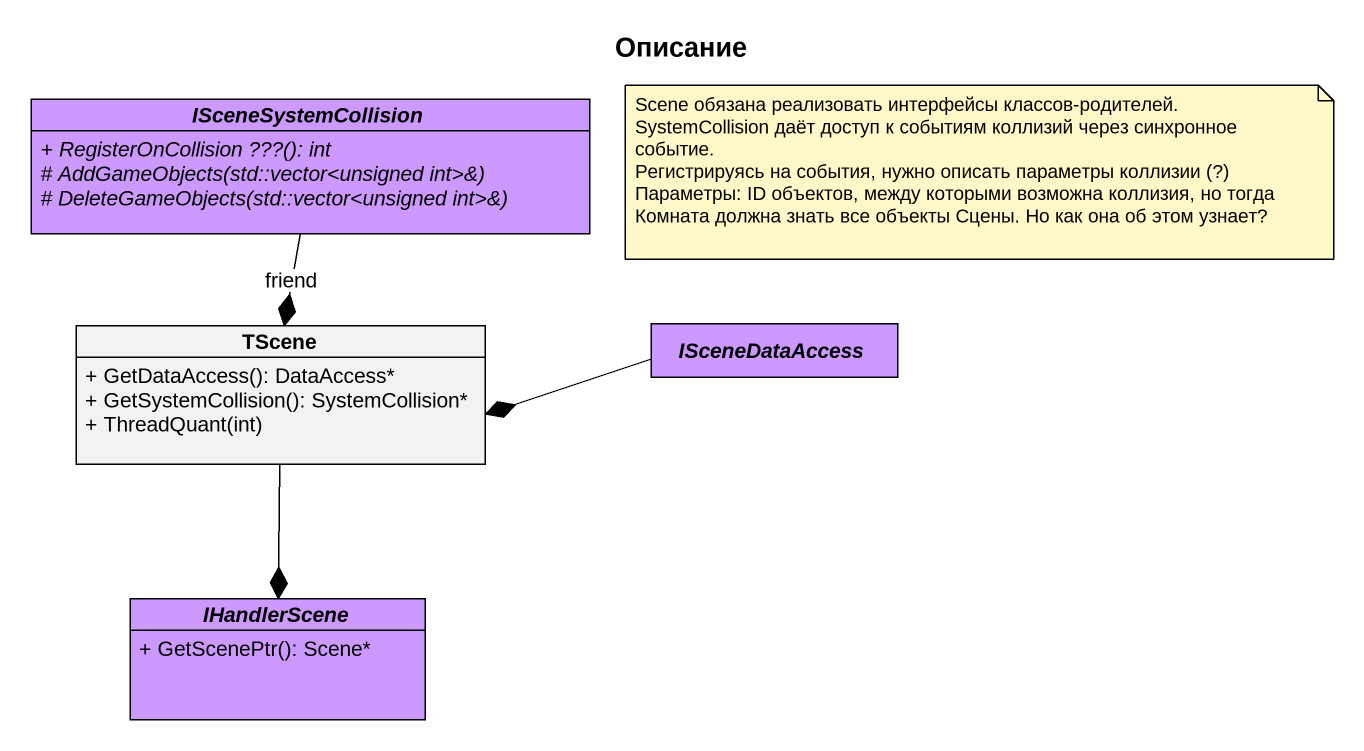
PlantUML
@startuml
title Описание
hide circle
hide empty members
skinparam classAttributeIconSize 0
abstract class ISceneSystemCollision #CC99FF {
  {abstract} + RegisterOnCollision ???(): int
  {abstract} # AddGameObjects(std::vector<unsigned int>&)
  {abstract} # DeleteGameObjects(std::vector<unsigned int>&)
}
class TScene {
  + GetDataAccess(): DataAccess*
  + GetSystemCollision(): SystemCollision*
  + ThreadQuant(int)
}
abstract class ISceneDataAccess #CC99FF
abstract class IHandlerScene #CC99FF {
  + GetScenePtr(): Scene*
}
ISceneSystemCollision --* TScene : friend
TScene --* IHandlerScene
ISceneDataAccess -left-* TScene
note as N1
  Scene обязана реализовать интерфейсы классов-родителей.
  SystemCollision даёт доступ к событиям коллизий через синхронное событие.
  Регистрируясь на события, нужно описать параметры коллизии (?)
  Параметры: ID объектов, между которыми возможна коллизия, но тогда Комната должна знать все объекты Сцены. Но как она об этом узнает?
end note
@enduml
